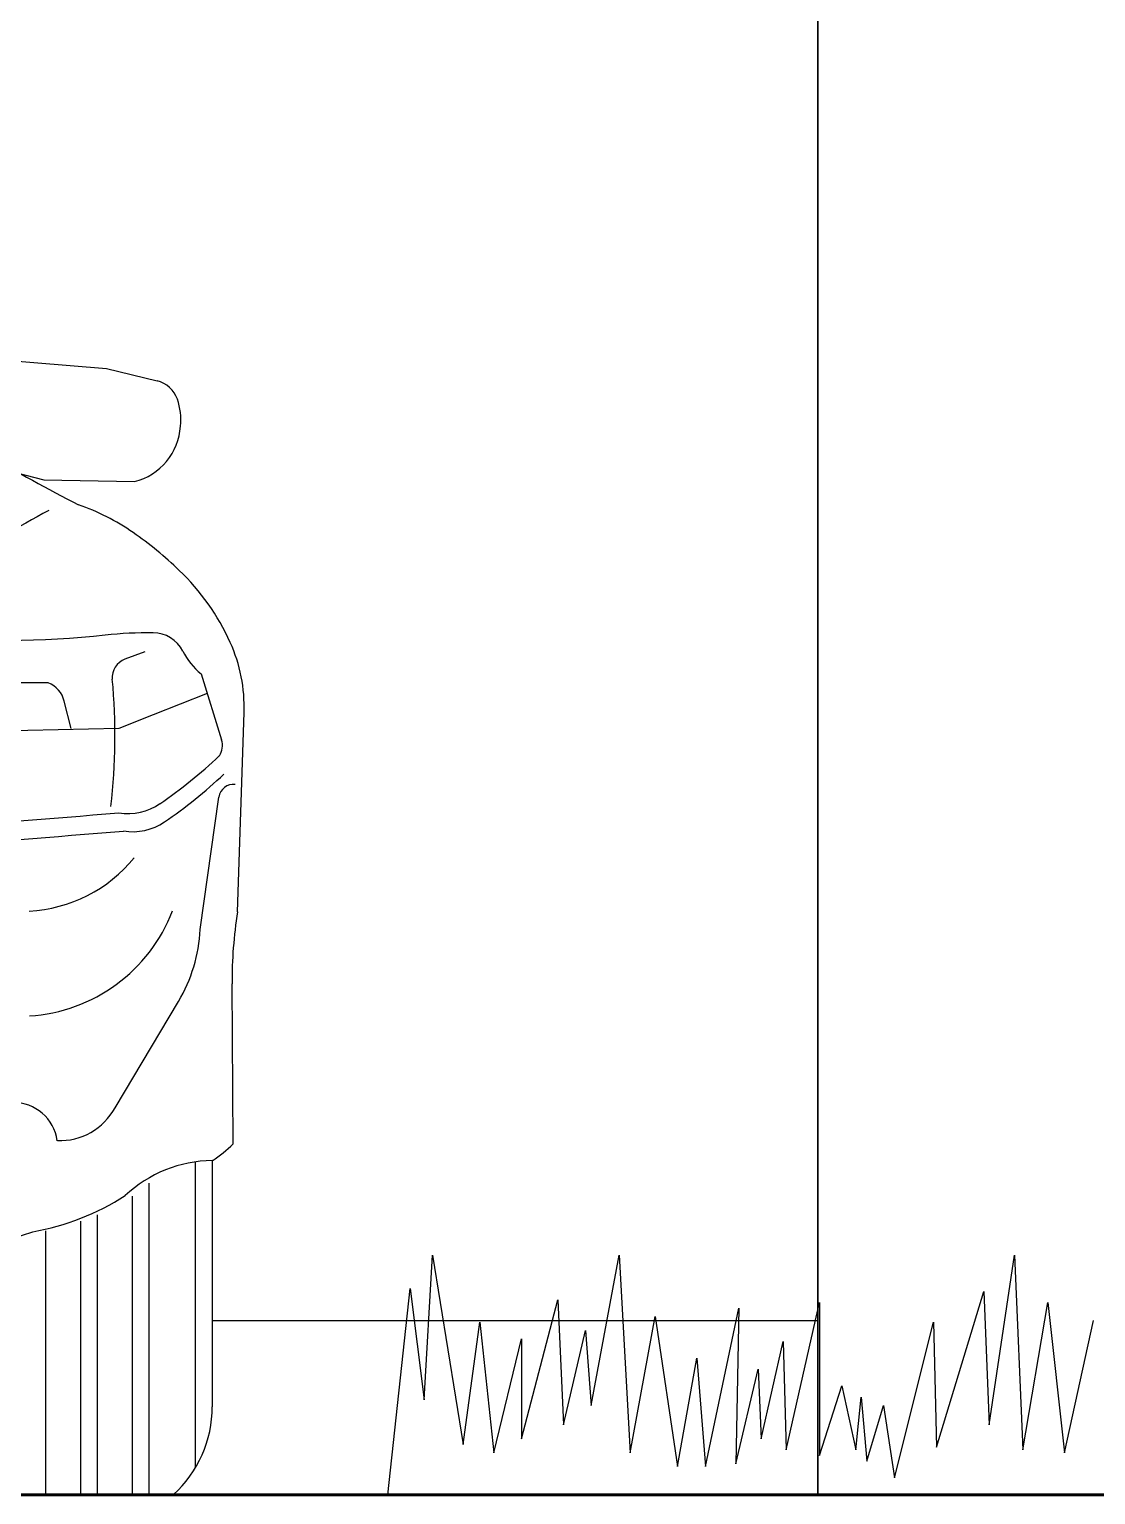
# Model space of a CAD drawing. Header units: millimetres. Extents: x -249630 to 95394, y -188036 to 109963.
# Drawn here: x -88931 to -87783, y 80497 to 82075 of the extents above; entities that cross this region are included whole.
import ezdxf

# ---------------------------------------------------------------- set-up
doc = ezdxf.new("R2010")
doc.units = ezdxf.units.MM
for name, color, linetype in [('04', 4, 'Continuous'), ('Layer11', 30, 'Continuous'), ('Layer5', 84, 'Continuous'), ('VEREDA', 1, 'Continuous')]:
    doc.layers.add(name, color=color, linetype=linetype)
doc.layers.add('MUROS', color=6, linetype='Continuous', lineweight=60)

# ---------------------------------------------------------------- blocks, each defined once
blk = doc.blocks.new('A$C3F545D02')
at = {"layer": 'Layer11'}
for p, q in [((1.3464, 0.9782), (1.4464, 0.9698)), ((1.4464, 0.9698), (1.4901, 0.9593)), ((1.3536, 0.8841), (1.3926, 0.874)), ((1.3926, 0.874), (1.4705, 0.8725)), ((1.4796, 0.7259), (1.4623, 0.7195)), ((1.5279, 0.707), (1.5455, 0.6501)), ((1.3963, 0.6991), (1.2765, 0.6991)), ((1.4159, 0.6599), (1.41, 0.6834)), ((1.5331, 0.6901), (1.4866, 0.6717)), ((1.4866, 0.6717), (1.4572, 0.6599)), ((1.5593, 0.502), (1.5649, 0.6736)), ((1.4572, 0.6599), (1.2765, 0.656)), ((1.527, 0.4868), (1.5431, 0.6008)), ((1.5554, 0.3023), (1.5546, 0.44)), ((1.4538, 0.3332), (1.5084, 0.4249)), ((1.523, 0.0241), (1.523, 0.2866)), ((1.5375, 0.2877), (1.5375, 0.0758)), ((1.4832, 0), (1.4832, 0.2684)), ((1.4688, 0), (1.4688, 0.257)), ((1.4387, 0), (1.4387, 0.2411)), ((1.3943, 0), (1.3943, 0.2273)), ((1.4244, 0), (1.4244, 0.2355)), ((1.5041, 0), (1.1879, 0))]:
    blk.add_line(p, q, dxfattribs=at)
for centre, radius, start, end in [((1.4844, 0.9355), 0.0244, 19.0338, 76.4613), ((1.4568, 0.926), 0.0536, 353.941, 19.0338), ((1.4578, 0.9233), 0.0524, 284.0871, 356.7697), ((2.1467, 2.2646), 1.587, 239.5923, 242.8461), ((2.1463, -0.5492), 1.5852, 118.22, 121.4619), ((1.3603, 0.6722), 0.1907, 55.1264, 71.0026), ((1.2801, 0.5571), 0.331, 46.211, 55.1264), ((1.3715, 0.6525), 0.1989, 24.2062, 46.211), ((1.3519, 1.6671), 0.9314, 265.6011, 275.762), ((1.4845, 0.3528), 0.3895, 89.6866, 95.762), ((1.4865, 0.7134), 0.0289, 27.1357, 89.6866), ((1.4284, 0.678), 0.1366, 358.1399, 24.2062), ((1.4682, 0.7038), 0.0168, 110.3095, 185.2612), ((1.568, 0.7552), 0.0628, 207.1357, 230.2249), ((1.3879, 0.6779), 0.0229, 14.0462, 68.3672), ((0.9244, 0.6537), 0.5293, 353.3977, 5.2612), ((1.5301, 0.6453), 0.0162, 326.4744, 17.2534), ((1.2524, 0.9448), 0.4242, 304.4716, 313.3425), ((1.2563, 0.9291), 0.4242, 304.4716, 313.3425), ((1.5558, 0.599), 0.0128, 83.5562, 171.9513), ((1.4651, 0.6351), 0.0484, 260.5682, 304.4716), ((0.5484, 11.2405), 10.6919, 273.91528, 274.87572), ((0.5523, 11.2248), 10.6919, 273.91528, 274.87572), ((1.469, 0.6194), 0.0484, 260.5682, 304.4716), ((1.3736, 0.627), 0.1245, 272.9448, 320.9589), ((1.3712, 0.5537), 0.1416, 273.5819, 338.8953), ((1.9316, 0.4421), 0.3771, 170.8649, 180.3314), ((1.3939, 0.493), 0.1333, 329.2462, 357.3321), ((1.366, 0.2994), 0.0385, 8.2124, 90), ((1.406, 0.3595), 0.0546, 268.1275, 331.2472), ((1.478, 0.3786), 0.1087, 303.2207, 315.4237), ((1.5383, 0.1775), 0.1102, 90.4207, 133.3566), ((1.3448, 0.4415), 0.2184, 280.0812, 302.6404), ((1.2388, 0.6505), 0.4479, 270, 288.783), ((1.4348, 0.0758), 0.1027, 312.4696, 0)]:
    blk.add_arc(centre, radius, start, end, dxfattribs=at)

msp = doc.modelspace()

# ---------------------------------------------------------------- linework, layer by layer
at = {"layer": '04'}
msp.add_line((-88082.461, 80497.348), (-88082.461, 83684.848), dxfattribs=at)
msp.add_lwpolyline([(-88082.461, 83684.848), (-88082.461, 80497.348)], dxfattribs=at)
at = {"layer": 'Layer5'}
msp.add_lwpolyline([(-88544.961, 80497.348), (-88521.024, 80719.156), (-88506.044, 80599.431), (-88497.056, 80755.073), (-88464.101, 80551.541), (-88446.125, 80683.238), (-88431.145, 80542.562), (-88401.185, 80665.28), (-88401.185, 80557.528), (-88362.238, 80707.183), (-88356.246, 80572.493), (-88332.278, 80674.259), (-88326.286, 80593.445), (-88296.326, 80755.073), (-88284.343, 80542.562), (-88257.379, 80689.225), (-88233.411, 80527.596), (-88212.439, 80644.328), (-88203.452, 80527.596), (-88167.5, 80698.204), (-88170.496, 80530.589), (-88146.528, 80632.355), (-88143.532, 80557.528), (-88119.565, 80662.287), (-88116.568, 80545.555), (-88080.617, 80704.19), (-88080.617, 80539.569), (-88056.649, 80614.397), (-88041.67, 80545.555), (-88035.678, 80602.424), (-88029.686, 80533.583), (-88011.71, 80593.445), (-87999.726, 80515.624), (-87957.782, 80683.238), (-87954.787, 80548.548), (-87903.855, 80716.163), (-87897.863, 80572.493), (-87870.9, 80755.073), (-87861.912, 80545.555), (-87834.948, 80704.19), (-87816.972, 80542.562), (-87785.818, 80684.848)], dxfattribs=at)
at = {"layer": 'MUROS'}
msp.add_lwpolyline([(-97269.961, 80497.348), (-84894.961, 80497.348)], dxfattribs=at)
at = {"layer": 'VEREDA'}
msp.add_lwpolyline([(-88734.054, 80684.848), (-88082.461, 80684.848)], dxfattribs=at)

# ---------------------------------------------------------------- block references
at = {"layer": 'VEREDA', "xscale": 1250, "yscale": 1250, "zscale": 1250}
msp.add_blockref('A$C3F545D02', (-90655.924, 80497.348), dxfattribs=at)

doc.saveas('drawing.dxf')
